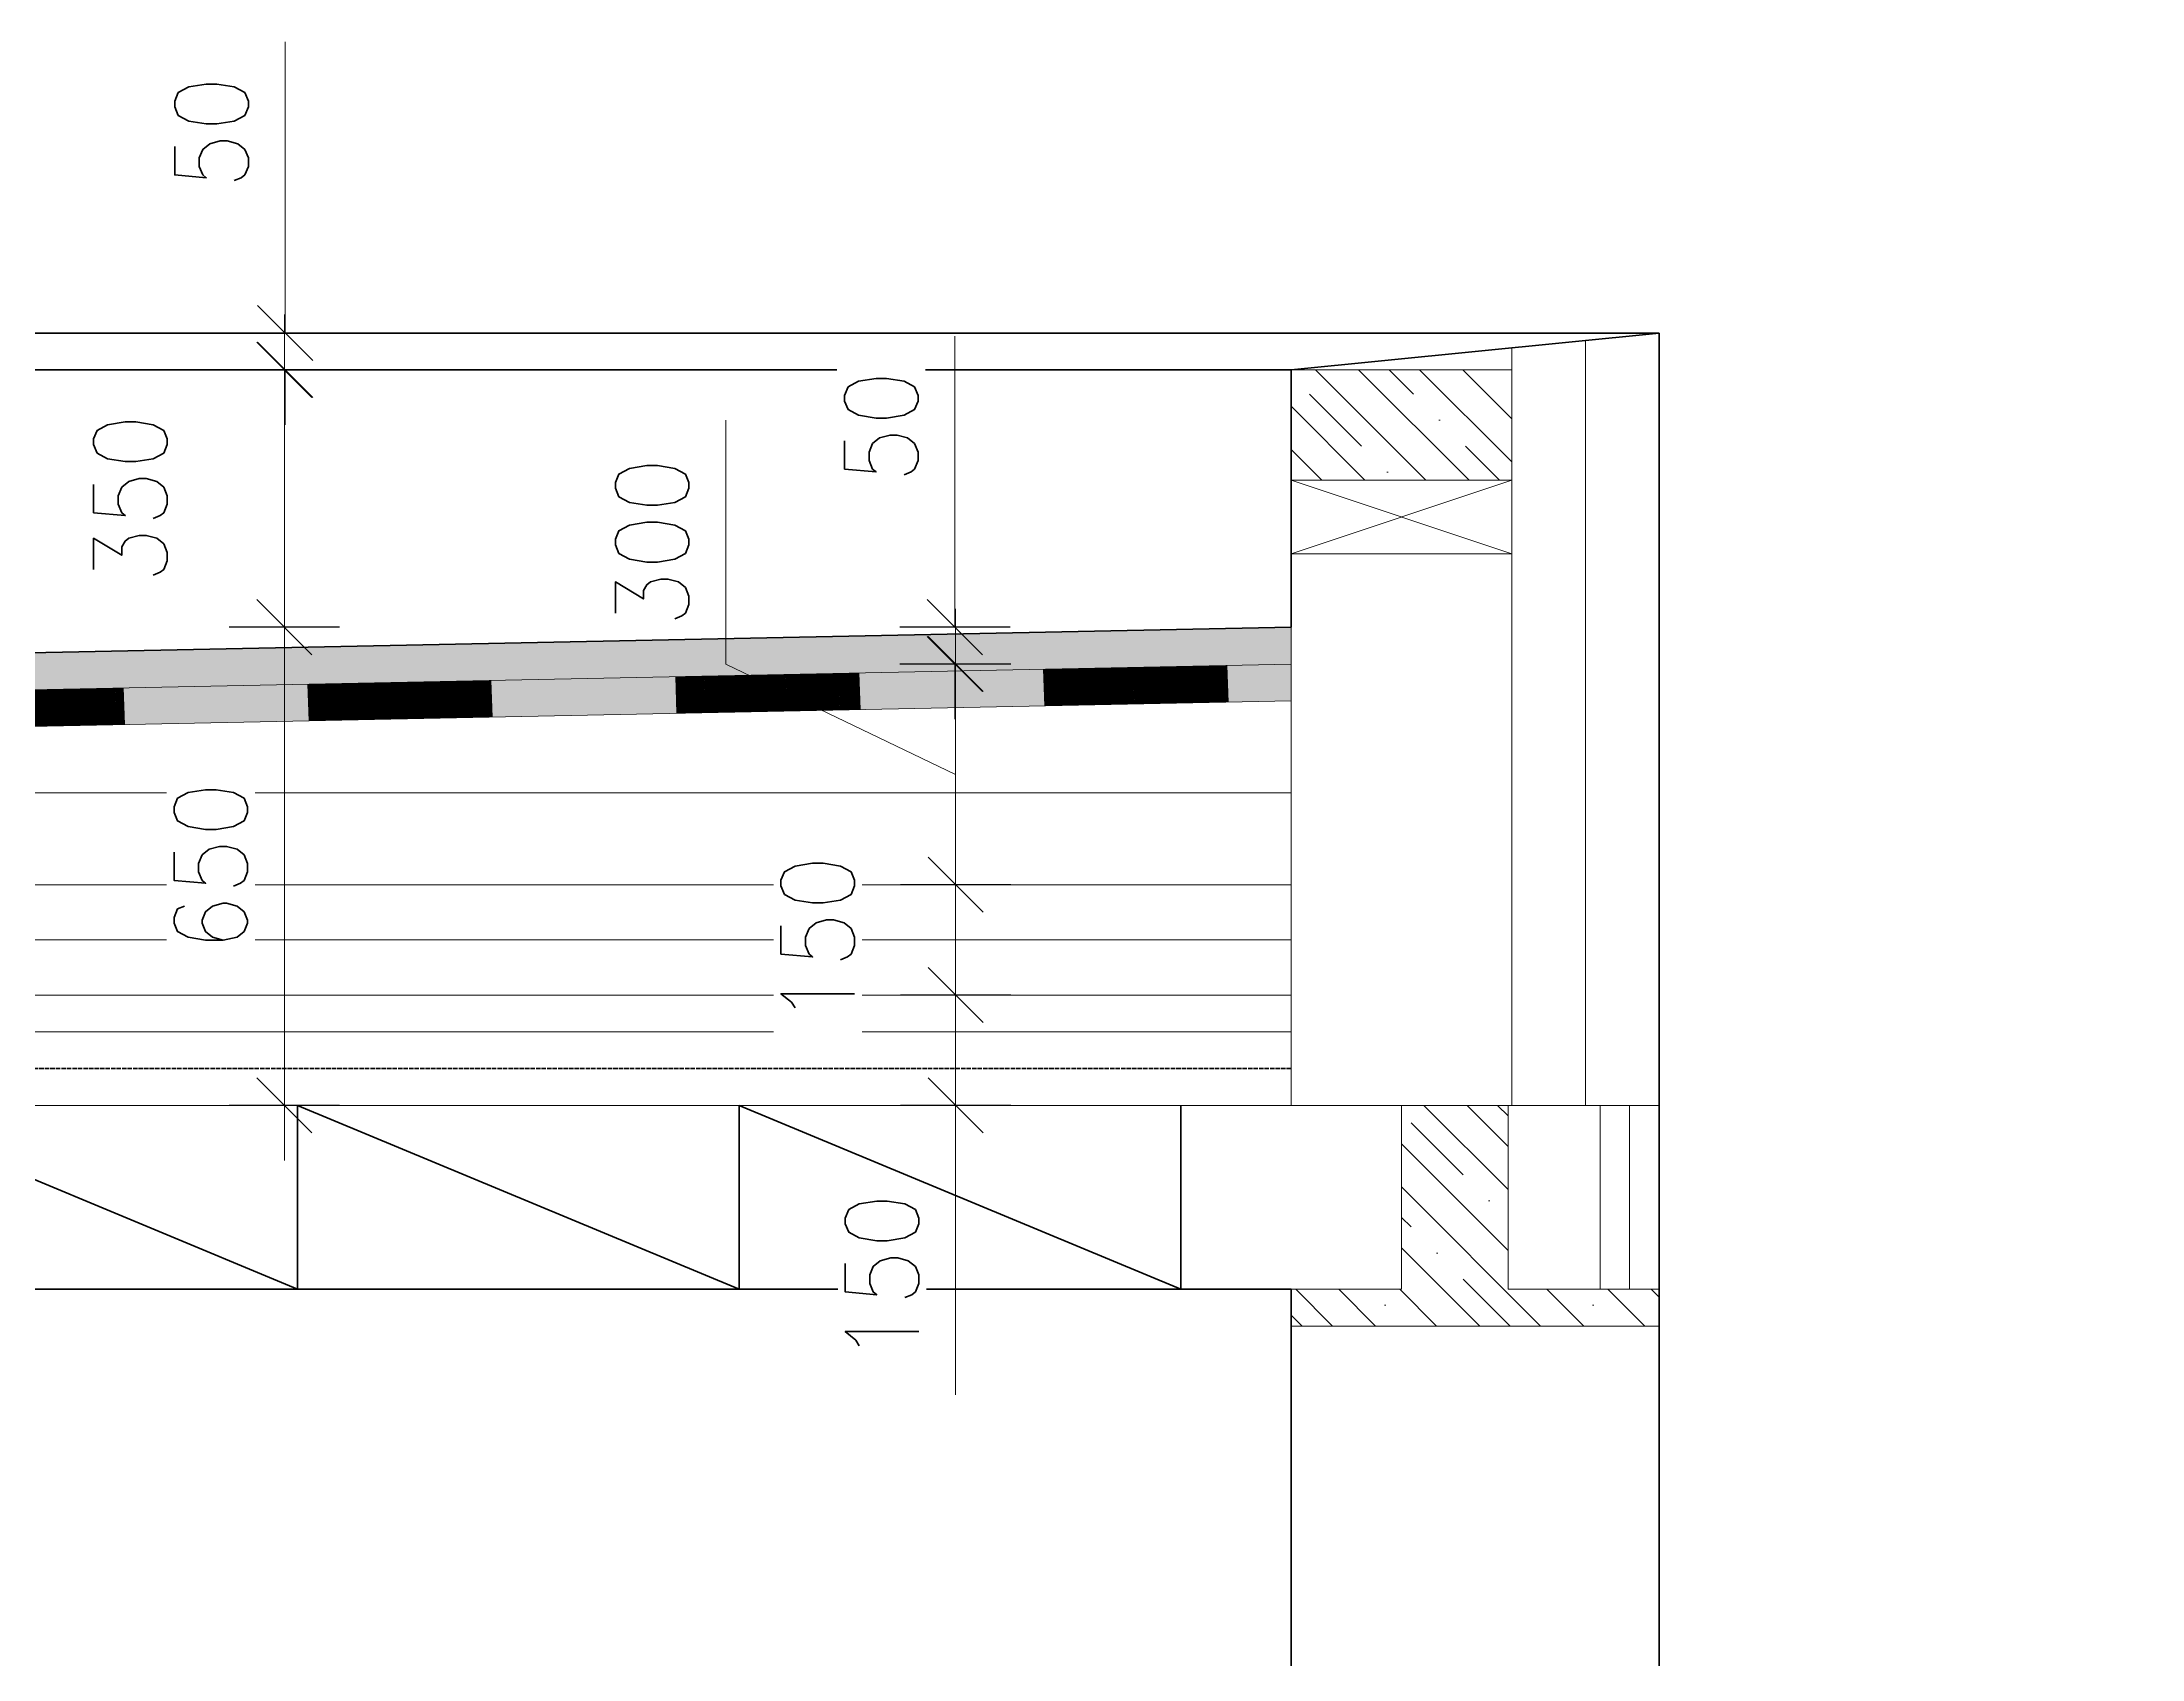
# Model space of a CAD drawing. Header units: millimetres. Extents: x 9557 to 76822, y 14597 to 67378.
# Drawn here: x 26080 to 28933, y 57289 to 59487 of the extents above; entities that cross this region are included whole.
import ezdxf

# ---------------------------------------------------------------- set-up
doc = ezdxf.new("R2010")
doc.units = ezdxf.units.MM
doc.linetypes.add('ACAD_ISO02W100', pattern=[15, 12, -3])
for name, color, linetype, lineweight in [('0.18', 51, 'Continuous', 18), ('0.25', 7, 'Continuous', 25), ('0.35', 6, 'Continuous', 35), ('0.7', 30, 'Continuous', 70)]:
    doc.layers.add(name, color=color, linetype=linetype, lineweight=lineweight)
doc.layers.add('Dimensions', color=7, linetype='Continuous')
doc.layers.add('Pozadie', color=7, linetype='Continuous', lineweight=25, true_color=0xffffff, transparency=0.9)
doc.styles.add('MyTextStyle', font='romans.shx', dxfattribs={"width": 0.9})
doc.linetypes.add('TEPELNAIZOLACIA', pattern='A,0.004,[1,tepelnaizolacia,S=1,R=360,X=0,Y=0],-400', length=400.004)
doc.dimstyles.new('Annotative SK ext', dxfattribs={"dimscale": 0, "dimtxt": 2, "dimasz": 1.5, "dimexe": 1.5, "dimexo": 5, "dimgap": 1, "dimtad": 1, "dimdec": 0, "dimlfac": -1, "dimrnd": 5, "dimzin": 0, "dimtxsty": 'MyTextStyle', "dimblk": 'OBLIQUE', "dimcen": 1.5, "dimadec": 0, "dimazin": 0, "dimtfac": 1, "dimtdec": 0, "dimtofl": 0, "dimtmove": 0, "dimatfit": 3, "dimldrblk": 'NONE', "dimfxl": 10, "dimfxlon": 1, "dimtfill": 1, "dimtfillclr": 1, "dimtolj": 1, "dimtzin": 0, "dimlwd": 18, "dimarcsym": 0})
doc.dimstyles.new('Annotative SK int', dxfattribs={"dimscale": 0, "dimtxt": 2, "dimasz": 1.5, "dimexe": 1.5, "dimexo": 0, "dimgap": 1, "dimtad": 1, "dimdec": 0, "dimlfac": -1, "dimrnd": 5, "dimzin": 0, "dimtxsty": 'MyTextStyle', "dimblk": 'OBLIQUE', "dimcen": 1.5, "dimdle": 1.5, "dimadec": 0, "dimazin": 0, "dimtfac": 1, "dimtdec": 0, "dimtofl": 0, "dimtmove": 0, "dimatfit": 3, "dimldrblk": 'NONE', "dimfxl": 1.5, "dimfxlon": 1, "dimtfill": 1, "dimtolj": 1, "dimtzin": 0, "dimlwd": 18, "dimarcsym": 0})

# ---------------------------------------------------------------- blocks, each defined once
blk = doc.blocks.new('_Oblique')
at = {"color": 0, "linetype": 'ByBlock', "lineweight": -2}
blk.add_line((-0.5, -0.5), (0.5, 0.5), dxfattribs=at)
blk = doc.blocks.new('*D141')
at = {"layer": '0.25', "color": 0, "linetype": 'Continuous', "lineweight": 18, "transparency": 16777216}
for p, q in [((27321.4, 58266.7), (27321.4, 58041.7)), ((27321.4, 58041.7), (27321.4, 57648.1))]:
    blk.add_line(p, q, dxfattribs=at)
at = {"layer": '0.25', "color": 0, "linetype": 'Continuous', "lineweight": -2, "transparency": 16777216}
for p, q in [((27396.4, 58191.7), (27246.4, 58191.7)), ((27396.4, 58041.7), (27246.4, 58041.7))]:
    blk.add_line(p, q, dxfattribs=at)
at = {"layer": '0.25', "color": 0, "linetype": 'Continuous', "lineweight": 18, "transparency": 16777216, "xscale": 75, "yscale": 75, "zscale": 75}
for p, rotation in [((27321.4, 58191.7), 90), ((27321.4, 58041.7), 270)]:
    blk.add_blockref('_Oblique', p, dxfattribs=dict(at, rotation=rotation))
at = {"layer": '0.25', "color": 0, "linetype": 'Continuous', "transparency": 16777216, "insert": (27221.4, 57807.4), "char_height": 100, "attachment_point": 5, "rotation": 90, "style": 'MyTextStyle', "bg_fill": 3, "box_fill_scale": 1.1, "bg_fill_color": 256, "bg_fill_true_color": 13158600, "bg_fill_transparency": 0}
blk.add_mtext('\\A1;150', dxfattribs=at)
blk = doc.blocks.new('_None')
blk = doc.blocks.new('*D142')
at = {"layer": '0.25', "color": 0, "linetype": 'Continuous', "lineweight": 18, "transparency": 16777216}
blk.add_line((27321.4, 58116.7), (27321.4, 58416.7), dxfattribs=at)
at = {"layer": '0.25', "color": 0, "linetype": 'Continuous', "lineweight": -2, "transparency": 16777216}
for p, q in [((27396.4, 58341.7), (27246.4, 58341.7)), ((27396.4, 58191.7), (27246.4, 58191.7))]:
    blk.add_line(p, q, dxfattribs=at)
at = {"layer": '0.25', "color": 0, "linetype": 'Continuous', "lineweight": 18, "transparency": 16777216, "xscale": 75, "yscale": 75, "zscale": 75}
for p, rotation in [((27321.4, 58341.7), 90), ((27321.4, 58191.7), 270)]:
    blk.add_blockref('_Oblique', p, dxfattribs=dict(at, rotation=rotation))
at = {"layer": '0.25', "color": 0, "linetype": 'Continuous', "transparency": 16777216, "insert": (27134.1, 58266.7), "char_height": 100, "attachment_point": 5, "rotation": 90, "style": 'MyTextStyle', "bg_fill": 3, "box_fill_scale": 1.1, "bg_fill_color": 256, "bg_fill_true_color": 13158600, "bg_fill_transparency": 0}
blk.add_mtext('\\A1;150', dxfattribs=at)
blk = doc.blocks.new('*D143')
at = {"layer": '0.25', "color": 0, "linetype": 'Continuous', "lineweight": 18, "transparency": 16777216}
for p, q in [((27009, 58641.7), (27009, 58973.1)), ((27321.4, 58266.7), (27321.4, 58716.7)), ((27321.4, 58491.7), (27009, 58641.7))]:
    blk.add_line(p, q, dxfattribs=at)
at = {"layer": '0.25', "color": 0, "linetype": 'Continuous', "lineweight": -2, "transparency": 16777216}
for p, q in [((27396.4, 58641.7), (27246.4, 58641.7)), ((27396.4, 58341.7), (27246.4, 58341.7))]:
    blk.add_line(p, q, dxfattribs=at)
at = {"layer": '0.25', "color": 0, "linetype": 'Continuous', "lineweight": 18, "transparency": 16777216, "xscale": 75, "yscale": 75, "zscale": 75}
for p, rotation in [((27321.4, 58641.7), 90), ((27321.4, 58341.7), 270)]:
    blk.add_blockref('_Oblique', p, dxfattribs=dict(at, rotation=rotation))
at = {"layer": '0.25', "color": 0, "linetype": 'Continuous', "transparency": 16777216, "insert": (26909, 58807.4), "char_height": 100, "attachment_point": 5, "rotation": 90, "style": 'MyTextStyle', "bg_fill": 3, "box_fill_scale": 1.1, "bg_fill_color": 256, "bg_fill_true_color": 13158600, "bg_fill_transparency": 0}
blk.add_mtext('\\A1;300', dxfattribs=at)
blk = doc.blocks.new('*D144')
at = {"layer": '0.25', "color": 0, "linetype": 'Continuous', "lineweight": 18, "transparency": 16777216}
blk.add_line((26409.3, 57966.7), (26409.3, 58766.7), dxfattribs=at)
at = {"layer": '0.25', "color": 0, "linetype": 'Continuous', "lineweight": -2, "transparency": 16777216}
for p, q in [((26484.3, 58691.7), (26334.3, 58691.7)), ((26484.3, 58041.7), (26334.3, 58041.7))]:
    blk.add_line(p, q, dxfattribs=at)
at = {"layer": '0.25', "color": 0, "linetype": 'Continuous', "lineweight": 18, "transparency": 16777216, "xscale": 75, "yscale": 75, "zscale": 75}
for p, rotation in [((26409.3, 58691.7), 90), ((26409.3, 58041.7), 270)]:
    blk.add_blockref('_Oblique', p, dxfattribs=dict(at, rotation=rotation))
at = {"layer": '0.25', "color": 0, "linetype": 'Continuous', "transparency": 16777216, "insert": (26309.3, 58366.7), "char_height": 100, "attachment_point": 5, "rotation": 90, "style": 'MyTextStyle', "bg_fill": 3, "box_fill_scale": 1.1, "bg_fill_color": 256, "bg_fill_true_color": 13158600, "bg_fill_transparency": 0}
blk.add_mtext('\\A1;650', dxfattribs=at)
blk = doc.blocks.new('*D145')
at = {"layer": '0.25', "color": 0, "linetype": 'Continuous', "lineweight": 18, "transparency": 16777216}
blk.add_line((26409.3, 58616.7), (26409.3, 59116.7), dxfattribs=at)
at = {"layer": '0.25', "color": 0, "linetype": 'Continuous', "lineweight": -2, "transparency": 16777216}
for p, q in [((26484.3, 59041.7), (26334.3, 59041.7)), ((26484.3, 58691.7), (26334.3, 58691.7))]:
    blk.add_line(p, q, dxfattribs=at)
at = {"layer": '0.25', "color": 0, "linetype": 'Continuous', "lineweight": 18, "transparency": 16777216, "xscale": 75, "yscale": 75, "zscale": 75}
for p, rotation in [((26409.3, 59041.7), 90), ((26409.3, 58691.7), 270)]:
    blk.add_blockref('_Oblique', p, dxfattribs=dict(at, rotation=rotation))
at = {"layer": '0.25', "color": 0, "linetype": 'Continuous', "transparency": 16777216, "insert": (26200.1, 58866.7), "char_height": 100, "attachment_point": 5, "rotation": 90, "style": 'MyTextStyle', "bg_fill": 3, "box_fill_scale": 1.1, "bg_fill_color": 256, "bg_fill_true_color": 13158600, "bg_fill_transparency": 0}
blk.add_mtext('\\A1;350', dxfattribs=at)
blk = doc.blocks.new('*D146')
at = {"layer": '0.25', "color": 0, "linetype": 'Continuous', "lineweight": 18, "transparency": 16777216}
for p, q in [((26410.3, 59091.7), (26410.3, 59487.4)), ((26410.3, 59041.7), (26410.3, 58966.7))]:
    blk.add_line(p, q, dxfattribs=at)
at = {"layer": '0.25', "color": 0, "linetype": 'Continuous', "lineweight": -2, "transparency": 16777216}
for p, q in [((26485.3, 59091.7), (26335.3, 59091.7)), ((26485.3, 59041.7), (26335.3, 59041.7))]:
    blk.add_line(p, q, dxfattribs=at)
at = {"layer": '0.25', "color": 0, "linetype": 'Continuous', "lineweight": 18, "transparency": 16777216, "xscale": 75, "yscale": 75, "zscale": 75}
for p, rotation in [((26410.3, 59091.7), 270), ((26410.3, 59041.7), 90)]:
    blk.add_blockref('_Oblique', p, dxfattribs=dict(at, rotation=rotation))
at = {"layer": '0.25', "color": 0, "linetype": 'Continuous', "transparency": 16777216, "insert": (26310.3, 59364.5), "char_height": 100, "attachment_point": 5, "rotation": 90, "style": 'MyTextStyle', "bg_fill": 3, "box_fill_scale": 1.1, "bg_fill_color": 256, "bg_fill_true_color": 13158600, "bg_fill_transparency": 0}
blk.add_mtext('\\A1;50', dxfattribs=at)
blk = doc.blocks.new('*D151')
at = {"layer": '0.25', "color": 0, "linetype": 'Continuous', "lineweight": 18, "transparency": 16777216}
for p, q in [((27320.4, 58691.7), (27320.4, 59087.4)), ((27320.4, 58641.7), (27320.4, 58566.7))]:
    blk.add_line(p, q, dxfattribs=at)
at = {"layer": '0.25', "color": 0, "linetype": 'Continuous', "lineweight": -2, "transparency": 16777216}
for p, q in [((27395.4, 58691.7), (27245.4, 58691.7)), ((27395.4, 58641.7), (27245.4, 58641.7))]:
    blk.add_line(p, q, dxfattribs=at)
at = {"layer": '0.25', "color": 0, "linetype": 'Continuous', "lineweight": 18, "transparency": 16777216, "xscale": 75, "yscale": 75, "zscale": 75}
for p, rotation in [((27320.4, 58691.7), 270), ((27320.4, 58641.7), 90)]:
    blk.add_blockref('_Oblique', p, dxfattribs=dict(at, rotation=rotation))
at = {"layer": '0.25', "color": 0, "linetype": 'Continuous', "transparency": 16777216, "insert": (27220.4, 58964.5), "char_height": 100, "attachment_point": 5, "rotation": 90, "style": 'MyTextStyle', "bg_fill": 3, "box_fill_scale": 1.1, "bg_fill_color": 256, "bg_fill_true_color": 13158600, "bg_fill_transparency": 0}
blk.add_mtext('\\A1;50', dxfattribs=at)
blk = doc.blocks.new('*D165')
at = {"layer": 'Dimensions', "color": 0, "lineweight": -2, "transparency": 16777216}
for p, q in [((31967.2, 59091.7), (32542.2, 59091.7)), ((31967.2, 56991.7), (32542.2, 56991.7))]:
    blk.add_line(p, q, dxfattribs=at)
at = {"layer": 'Dimensions', "color": 0, "lineweight": 18, "transparency": 16777216}
blk.add_line((32467.2, 56991.7), (32467.2, 59091.7), dxfattribs=at)
at = {"layer": 'Dimensions', "color": 0, "lineweight": 18, "transparency": 16777216, "xscale": 75, "yscale": 75, "zscale": 75}
for p, rotation in [((32467.2, 59091.7), 90), ((32467.2, 56991.7), 270)]:
    blk.add_blockref('_Oblique', p, dxfattribs=dict(at, rotation=rotation))
at = {"layer": 'Dimensions', "color": 0, "transparency": 16777216, "insert": (32367.2, 58041.7), "char_height": 100, "attachment_point": 5, "rotation": 90, "style": 'MyTextStyle', "bg_fill": 3, "box_fill_scale": 1.1, "bg_fill_color": 256, "bg_fill_true_color": 13158600, "bg_fill_transparency": 0}
blk.add_mtext('\\A1;2100', dxfattribs=at)
blk = doc.blocks.new('*D168')
at = {"layer": 'Dimensions', "color": 0, "lineweight": -2, "transparency": 16777216}
for p, q in [((32467.2, 59091.7), (33042.2, 59091.7)), ((32467.2, 54841.7), (33042.2, 54841.7))]:
    blk.add_line(p, q, dxfattribs=at)
at = {"layer": 'Dimensions', "color": 0, "lineweight": 18, "transparency": 16777216}
blk.add_line((32967.2, 54841.7), (32967.2, 59091.7), dxfattribs=at)
at = {"layer": 'Dimensions', "color": 0, "lineweight": 18, "transparency": 16777216, "xscale": 75, "yscale": 75, "zscale": 75}
for p, rotation in [((32967.2, 59091.7), 90), ((32967.2, 54841.7), 270)]:
    blk.add_blockref('_Oblique', p, dxfattribs=dict(at, rotation=rotation))
at = {"layer": 'Dimensions', "color": 0, "transparency": 16777216, "insert": (32867.2, 56966.7), "char_height": 100, "attachment_point": 5, "rotation": 90, "style": 'MyTextStyle', "bg_fill": 3, "box_fill_scale": 1.1, "bg_fill_color": 256, "bg_fill_true_color": 13158600, "bg_fill_transparency": 0}
blk.add_mtext('\\A1;4250', dxfattribs=at)
blk = doc.blocks.new('*D169')
at = {"layer": 'Dimensions', "color": 0, "lineweight": -2, "transparency": 16777216}
for p, q in [((32967.2, 59091.7), (33542.2, 59091.7)), ((32967.2, 53641.7), (33542.2, 53641.7))]:
    blk.add_line(p, q, dxfattribs=at)
at = {"layer": 'Dimensions', "color": 0, "lineweight": 18, "transparency": 16777216}
blk.add_line((33467.2, 53641.7), (33467.2, 59091.7), dxfattribs=at)
at = {"layer": 'Dimensions', "color": 0, "lineweight": 18, "transparency": 16777216, "xscale": 75, "yscale": 75, "zscale": 75}
for p, rotation in [((33467.2, 59091.7), 90), ((33467.2, 53641.7), 270)]:
    blk.add_blockref('_Oblique', p, dxfattribs=dict(at, rotation=rotation))
at = {"layer": 'Dimensions', "color": 0, "transparency": 16777216, "insert": (33367.2, 56366.7), "char_height": 100, "attachment_point": 5, "rotation": 90, "style": 'MyTextStyle', "bg_fill": 3, "box_fill_scale": 1.1, "bg_fill_color": 256, "bg_fill_true_color": 13158600, "bg_fill_transparency": 0}
blk.add_mtext('\\A1;5450', dxfattribs=at)
blk = doc.blocks.new('*D198')
at = {"layer": 'Dimensions', "color": 0, "lineweight": 18, "transparency": 16777216}
blk.add_line((25243.5, 56786.7), (25243.5, 57866.7), dxfattribs=at)
at = {"layer": 'Dimensions', "color": 0, "lineweight": -2, "transparency": 16777216}
for p, q in [((25318.5, 57791.7), (25168.5, 57791.7)), ((25318.5, 56861.7), (25168.5, 56861.7))]:
    blk.add_line(p, q, dxfattribs=at)
at = {"layer": 'Dimensions', "color": 0, "lineweight": 18, "transparency": 16777216, "xscale": 75, "yscale": 75, "zscale": 75}
for p, rotation in [((25243.5, 57791.7), 90), ((25243.5, 56861.7), 270)]:
    blk.add_blockref('_Oblique', p, dxfattribs=dict(at, rotation=rotation))
at = {"layer": 'Dimensions', "color": 0, "transparency": 16777216, "insert": (25143.5, 57326.7), "char_height": 100, "attachment_point": 5, "rotation": 90, "style": 'MyTextStyle', "bg_fill": 3, "box_fill_scale": 1.1, "bg_fill_color": 256, "bg_fill_true_color": 13158600, "bg_fill_transparency": 0}
blk.add_mtext('\\A1;930', dxfattribs=at)

msp = doc.modelspace()

# ---------------------------------------------------------------- hatches: boundary and pattern name
at = {"layer": '0.18', "ltscale": 2}
h = msp.add_hatch(dxfattribs=at)
h.set_pattern_fill('BETONSVYSTUZOU', color=256, scale=100, angle=90, pattern_type=2)
h.set_pattern_definition([(135, (-3664.13, 82172.21), (-141.42136, 4e-14), []), (135, (-3664.13, 82272.21), (-212.13203, 70.71068), [100, -50, 0, -50]), (135, (-3664.13, 82372.21), (-141.42136, 4e-14), [])])
h.paths.add_polyline_path([(28077.2, 58891.7), (28077.2, 59041.7), (27777.2, 59041.7), (27777.2, 58891.7)])
at = {"layer": '0.18', "linetype": 'Continuous'}
h = msp.add_hatch(dxfattribs=at)
h.set_pattern_fill('AR-CONC', color=256, scale=10, angle=-90)
h.set_pattern_definition([(320, (-3664.134, 87022.75), (-6.27521, -71.72602), [7.5, -82.5]), (265, (-3664.13, 87022.75), (75.21921, 13.87513), [6, -66]), (10.45144, (-3664.66, 87016.774), (68.944, -57.85088), [6.37402, -70.11421]), (316.1842, (-3644.13, 87022.75), (-16.55193, -106.72413), [11.25, -123.75]), (6.63564, (-3645.51, 87013.86), (97.41186, -93.4662), [9.56103, -105.17138]), (261.18416, (-3644.13, 87022.75), (97.41186, -93.4662), [9, -99]), (291, (-3649.134, 87012.75), (-40.26189, -59.690705), [7.5, -82.5]), (236, (-3649.13, 87012.75), (72.515, -24.33153), [6, -66]), (341.45144, (-3652.49, 87007.78), (32.25312, -84.02224), [6.37402, -70.11421]), (307.5, (-3664.134, 87022.752), (33.289385, -1.215986), [0, -65.2, 0, -67, 0, -66.25]), (277.5, (-3664.134, 87022.75), (39.44117, -26.306954), [0, -38.2, 0, -63.7, 0, -25.25]), (237.5, (-3664.134, 87045.052), (-2.255487, -53.382244), [0, -25, 0, -78, 0, -103.5]), (227.5, (-3664.134, 87055.05), (10.0105, -58.318617), [0, -32.5, 0, -51.8, 0, -73.5])])
h.paths.add_polyline_path([(17977.2, 58491.7), (17977.2, 58441.7), (27777.2, 58641.7), (27777.2, 58691.7)])
h = msp.add_hatch(dxfattribs=at)
h.set_pattern_fill('HYDROIZOLACIA', color=256, angle=2, pattern_type=2)
h.set_pattern_definition([(92, (35339.8, 33006.8), (-499.73, -16.45), []), (92, (35340.8, 33006.84), (-499.73, -16.45), []), (92, (35341.8, 33006.87), (-499.73, -16.45), []), (92, (35342.8, 33006.9), (-499.73, -16.45), []), (92, (35343.8, 33006.94), (-499.73, -16.45), []), (92, (35344.8, 33007), (-499.73, -16.45), []), (92, (35345.8, 33007), (-499.73, -16.45), []), (92, (35346.8, 33007.05), (-499.73, -16.45), []), (92, (35347.8, 33007.1), (-499.73, -16.45), []), (92, (35348.8, 33007.1), (-499.73, -16.45), []), (92, (35349.8, 33007.15), (-499.73, -16.45), []), (92, (35350.8, 33007.2), (-499.73, -16.45), []), (92, (35351.8, 33007.2), (-499.73, -16.45), []), (92, (35352.8, 33007.26), (-499.73, -16.45), []), (92, (35353.8, 33007.3), (-499.73, -16.45), []), (92, (35354.8, 33007.33), (-499.73, -16.45), []), (92, (35355.8, 33007.36), (-499.73, -16.45), []), (92, (35356.8, 33007.4), (-499.73, -16.45), []), (92, (35357.8, 33007.43), (-499.73, -16.45), []), (92, (35358.8, 33007.47), (-499.73, -16.45), []), (92, (35359.8, 33007.5), (-499.73, -16.45), []), (92, (35360.8, 33007.54), (-499.73, -16.45), []), (92, (35361.8, 33007.57), (-499.73, -16.45), []), (92, (35362.8, 33007.6), (-499.73, -16.45), []), (92, (35363.8, 33007.64), (-499.73, -16.45), []), (92, (35364.8, 33007.67), (-499.73, -16.45), []), (92, (35365.8, 33007.7), (-499.73, -16.45), []), (92, (35366.8, 33007.74), (-499.73, -16.45), []), (92, (35367.8, 33007.8), (-499.73, -16.45), []), (92, (35368.8, 33007.8), (-499.73, -16.45), []), (92, (35369.8, 33007.85), (-499.73, -16.45), []), (92, (35370.8, 33007.9), (-499.73, -16.45), []), (92, (35371.8, 33007.9), (-499.73, -16.45), []), (92, (35372.8, 33007.95), (-499.73, -16.45), []), (92, (35373.8, 33008), (-499.73, -16.45), []), (92, (35374.8, 33008), (-499.73, -16.45), []), (92, (35375.8, 33008.06), (-499.73, -16.45), []), (92, (35376.8, 33008.1), (-499.73, -16.45), []), (92, (35377.8, 33008.13), (-499.73, -16.45), []), (92, (35378.8, 33008.16), (-499.73, -16.45), []), (92, (35379.8, 33008.2), (-499.73, -16.45), []), (92, (35380.8, 33008.23), (-499.73, -16.45), []), (92, (35381.8, 33008.27), (-499.73, -16.45), []), (92, (35382.8, 33008.3), (-499.73, -16.45), []), (92, (35383.8, 33008.34), (-499.73, -16.45), []), (92, (35384.8, 33008.37), (-499.73, -16.45), []), (92, (35385.8, 33008.4), (-499.73, -16.45), []), (92, (35386.8, 33008.44), (-499.73, -16.45), []), (92, (35387.8, 33008.5), (-499.73, -16.45), []), (92, (35388.8, 33008.5), (-499.73, -16.45), []), (92, (35389.8, 33008.55), (-499.73, -16.45), []), (92, (35390.8, 33008.6), (-499.73, -16.45), []), (92, (35391.8, 33008.6), (-499.73, -16.45), []), (92, (35392.8, 33008.65), (-499.73, -16.45), []), (92, (35393.8, 33008.7), (-499.73, -16.45), []), (92, (35394.8, 33008.7), (-499.73, -16.45), []), (92, (35395.8, 33008.76), (-499.73, -16.45), []), (92, (35396.8, 33008.8), (-499.73, -16.45), []), (92, (35397.8, 33008.83), (-499.73, -16.45), []), (92, (35398.8, 33008.86), (-499.73, -16.45), []), (92, (35399.8, 33008.9), (-499.73, -16.45), []), (92, (35400.8, 33008.93), (-499.73, -16.45), []), (92, (35401.8, 33008.97), (-499.73, -16.45), []), (92, (35402.8, 33009), (-499.73, -16.45), []), (92, (35403.8, 33009.04), (-499.73, -16.45), []), (92, (35404.8, 33009.07), (-499.73, -16.45), []), (92, (35405.8, 33009.1), (-499.73, -16.45), []), (92, (35406.8, 33009.14), (-499.73, -16.45), []), (92, (35407.8, 33009.2), (-499.73, -16.45), []), (92, (35408.8, 33009.2), (-499.73, -16.45), []), (92, (35409.8, 33009.25), (-499.73, -16.45), []), (92, (35410.8, 33009.3), (-499.73, -16.45), []), (92, (35411.8, 33009.3), (-499.73, -16.45), []), (92, (35412.8, 33009.35), (-499.73, -16.45), []), (92, (35413.8, 33009.4), (-499.73, -16.45), []), (92, (35414.8, 33009.4), (-499.73, -16.45), []), (92, (35415.8, 33009.45), (-499.73, -16.45), []), (92, (35416.8, 33009.5), (-499.73, -16.45), []), (92, (35417.8, 33009.5), (-499.73, -16.45), []), (92, (35418.8, 33009.56), (-499.73, -16.45), []), (92, (35419.8, 33009.6), (-499.73, -16.45), []), (92, (35420.8, 33009.63), (-499.73, -16.45), []), (92, (35421.77, 33009.66), (-499.73, -16.45), []), (92, (35422.77, 33009.7), (-499.73, -16.45), []), (92, (35423.77, 33009.73), (-499.73, -16.45), []), (92, (35424.77, 33009.77), (-499.73, -16.45), []), (92, (35425.77, 33009.8), (-499.73, -16.45), []), (92, (35426.77, 33009.84), (-499.73, -16.45), []), (92, (35427.77, 33009.87), (-499.73, -16.45), []), (92, (35428.77, 33009.9), (-499.73, -16.45), []), (92, (35429.77, 33009.94), (-499.73, -16.45), []), (92, (35430.77, 33010), (-499.73, -16.45), []), (92, (35431.77, 33010), (-499.73, -16.45), []), (92, (35432.77, 33010.05), (-499.73, -16.45), []), (92, (35433.77, 33010.1), (-499.73, -16.45), []), (92, (35434.77, 33010.1), (-499.73, -16.45), []), (92, (35435.77, 33010.15), (-499.73, -16.45), []), (92, (35436.77, 33010.2), (-499.73, -16.45), []), (92, (35437.76, 33010.2), (-499.73, -16.45), []), (92, (35438.76, 33010.26), (-499.73, -16.45), []), (92, (35439.76, 33010.3), (-499.73, -16.45), []), (92, (35440.76, 33010.33), (-499.73, -16.45), []), (92, (35441.76, 33010.36), (-499.73, -16.45), []), (92, (35442.76, 33010.4), (-499.73, -16.45), []), (92, (35443.76, 33010.43), (-499.73, -16.45), []), (92, (35444.76, 33010.47), (-499.73, -16.45), []), (92, (35445.76, 33010.5), (-499.73, -16.45), []), (92, (35446.76, 33010.54), (-499.73, -16.45), []), (92, (35447.76, 33010.57), (-499.73, -16.45), []), (92, (35448.76, 33010.6), (-499.73, -16.45), []), (92, (35449.76, 33010.64), (-499.73, -16.45), []), (92, (35450.76, 33010.7), (-499.73, -16.45), []), (92, (35451.76, 33010.7), (-499.73, -16.45), []), (92, (35452.76, 33010.75), (-499.73, -16.45), []), (92, (35453.76, 33010.8), (-499.73, -16.45), []), (92, (35454.75, 33010.8), (-499.73, -16.45), []), (92, (35455.75, 33010.85), (-499.73, -16.45), []), (92, (35456.75, 33010.9), (-499.73, -16.45), []), (92, (35457.75, 33010.9), (-499.73, -16.45), []), (92, (35458.75, 33010.96), (-499.73, -16.45), []), (92, (35459.75, 33011), (-499.73, -16.45), []), (92, (35460.75, 33011.03), (-499.73, -16.45), []), (92, (35461.75, 33011.06), (-499.73, -16.45), []), (92, (35462.75, 33011.1), (-499.73, -16.45), []), (92, (35463.75, 33011.13), (-499.73, -16.45), []), (92, (35464.75, 33011.16), (-499.73, -16.45), []), (92, (35465.75, 33011.2), (-499.73, -16.45), []), (92, (35466.75, 33011.23), (-499.73, -16.45), []), (92, (35467.75, 33011.27), (-499.73, -16.45), []), (92, (35468.75, 33011.3), (-499.73, -16.45), []), (92, (35469.75, 33011.34), (-499.73, -16.45), []), (92, (35470.74, 33011.37), (-499.73, -16.45), []), (92, (35471.74, 33011.4), (-499.73, -16.45), []), (92, (35472.74, 33011.44), (-499.73, -16.45), []), (92, (35473.74, 33011.5), (-499.73, -16.45), []), (92, (35474.74, 33011.5), (-499.73, -16.45), []), (92, (35475.74, 33011.55), (-499.73, -16.45), []), (92, (35476.74, 33011.6), (-499.73, -16.45), []), (92, (35477.74, 33011.6), (-499.73, -16.45), []), (92, (35478.74, 33011.65), (-499.73, -16.45), []), (92, (35479.74, 33011.7), (-499.73, -16.45), []), (92, (35480.74, 33011.7), (-499.73, -16.45), []), (92, (35481.74, 33011.76), (-499.73, -16.45), []), (92, (35482.74, 33011.8), (-499.73, -16.45), []), (92, (35483.74, 33011.83), (-499.73, -16.45), []), (92, (35484.74, 33011.86), (-499.73, -16.45), []), (92, (35485.74, 33011.9), (-499.73, -16.45), []), (92, (35486.73, 33011.93), (-499.73, -16.45), []), (92, (35487.73, 33011.97), (-499.73, -16.45), []), (92, (35488.73, 33012), (-499.73, -16.45), []), (92, (35489.73, 33012.04), (-499.73, -16.45), []), (92, (35490.73, 33012.07), (-499.73, -16.45), []), (92, (35491.73, 33012.1), (-499.73, -16.45), []), (92, (35492.73, 33012.14), (-499.73, -16.45), []), (92, (35493.73, 33012.2), (-499.73, -16.45), []), (92, (35494.73, 33012.2), (-499.73, -16.45), []), (92, (35495.73, 33012.25), (-499.73, -16.45), []), (92, (35496.73, 33012.3), (-499.73, -16.45), []), (92, (35497.73, 33012.3), (-499.73, -16.45), []), (92, (35498.73, 33012.35), (-499.73, -16.45), []), (92, (35499.73, 33012.4), (-499.73, -16.45), []), (92, (35500.73, 33012.4), (-499.73, -16.45), []), (92, (35501.73, 33012.46), (-499.73, -16.45), []), (92, (35502.73, 33012.5), (-499.73, -16.45), []), (92, (35503.7, 33012.53), (-499.73, -16.45), []), (92, (35504.7, 33012.56), (-499.73, -16.45), []), (92, (35505.7, 33012.6), (-499.73, -16.45), []), (92, (35506.7, 33012.63), (-499.73, -16.45), []), (92, (35507.7, 33012.67), (-499.73, -16.45), []), (92, (35508.7, 33012.7), (-499.73, -16.45), []), (92, (35509.7, 33012.74), (-499.73, -16.45), []), (92, (35510.7, 33012.77), (-499.73, -16.45), []), (92, (35511.7, 33012.8), (-499.73, -16.45), []), (92, (35512.7, 33012.84), (-499.73, -16.45), []), (92, (35513.7, 33012.87), (-499.73, -16.45), []), (92, (35514.7, 33012.9), (-499.73, -16.45), []), (92, (35515.7, 33012.94), (-499.73, -16.45), []), (92, (35516.7, 33013), (-499.73, -16.45), []), (92, (35517.7, 33013), (-499.73, -16.45), []), (92, (35518.7, 33013.05), (-499.73, -16.45), []), (92, (35519.7, 33013.1), (-499.73, -16.45), []), (92, (35520.7, 33013.1), (-499.73, -16.45), []), (92, (35521.7, 33013.15), (-499.73, -16.45), []), (92, (35522.7, 33013.2), (-499.73, -16.45), []), (92, (35523.7, 33013.2), (-499.73, -16.45), []), (92, (35524.7, 33013.26), (-499.73, -16.45), []), (92, (35525.7, 33013.3), (-499.73, -16.45), []), (92, (35526.7, 33013.33), (-499.73, -16.45), []), (92, (35527.7, 33013.36), (-499.73, -16.45), []), (92, (35528.7, 33013.4), (-499.73, -16.45), []), (92, (35529.7, 33013.43), (-499.73, -16.45), []), (92, (35530.7, 33013.47), (-499.73, -16.45), []), (92, (35531.7, 33013.5), (-499.73, -16.45), []), (92, (35532.7, 33013.54), (-499.73, -16.45), []), (92, (35533.7, 33013.57), (-499.73, -16.45), []), (92, (35534.7, 33013.6), (-499.73, -16.45), []), (92, (35535.7, 33013.64), (-499.73, -16.45), []), (92, (35536.7, 33013.7), (-499.73, -16.45), []), (92, (35537.7, 33013.7), (-499.73, -16.45), []), (92, (35538.7, 33013.75), (-499.73, -16.45), []), (92, (35539.7, 33013.8), (-499.73, -16.45), []), (92, (35540.7, 33013.8), (-499.73, -16.45), []), (92, (35541.7, 33013.85), (-499.73, -16.45), []), (92, (35542.7, 33013.9), (-499.73, -16.45), []), (92, (35543.7, 33013.9), (-499.73, -16.45), []), (92, (35544.7, 33013.96), (-499.73, -16.45), []), (92, (35545.7, 33014), (-499.73, -16.45), []), (92, (35546.7, 33014.03), (-499.73, -16.45), []), (92, (35547.7, 33014.06), (-499.73, -16.45), []), (92, (35548.7, 33014.1), (-499.73, -16.45), []), (92, (35549.7, 33014.13), (-499.73, -16.45), []), (92, (35550.7, 33014.17), (-499.73, -16.45), []), (92, (35551.7, 33014.2), (-499.73, -16.45), []), (92, (35552.7, 33014.24), (-499.73, -16.45), []), (92, (35553.7, 33014.27), (-499.73, -16.45), []), (92, (35554.7, 33014.3), (-499.73, -16.45), []), (92, (35555.7, 33014.34), (-499.73, -16.45), []), (92, (35556.7, 33014.4), (-499.73, -16.45), []), (92, (35557.7, 33014.4), (-499.73, -16.45), []), (92, (35558.7, 33014.45), (-499.73, -16.45), []), (92, (35559.7, 33014.5), (-499.73, -16.45), []), (92, (35560.7, 33014.5), (-499.73, -16.45), []), (92, (35561.7, 33014.55), (-499.73, -16.45), []), (92, (35562.7, 33014.6), (-499.73, -16.45), []), (92, (35563.7, 33014.6), (-499.73, -16.45), []), (92, (35564.7, 33014.65), (-499.73, -16.45), []), (92, (35565.7, 33014.7), (-499.73, -16.45), []), (92, (35566.7, 33014.7), (-499.73, -16.45), []), (92, (35567.7, 33014.76), (-499.73, -16.45), []), (92, (35568.7, 33014.8), (-499.73, -16.45), []), (92, (35569.7, 33014.83), (-499.73, -16.45), []), (92, (35570.7, 33014.86), (-499.73, -16.45), []), (92, (35571.7, 33014.9), (-499.73, -16.45), []), (92, (35572.7, 33014.93), (-499.73, -16.45), []), (92, (35573.7, 33014.97), (-499.73, -16.45), []), (92, (35574.7, 33015), (-499.73, -16.45), []), (92, (35575.7, 33015.04), (-499.73, -16.45), []), (92, (35576.7, 33015.07), (-499.73, -16.45), []), (92, (35577.7, 33015.1), (-499.73, -16.45), []), (92, (35578.7, 33015.14), (-499.73, -16.45), []), (92, (35579.7, 33015.2), (-499.73, -16.45), []), (92, (35580.7, 33015.2), (-499.73, -16.45), []), (92, (35581.7, 33015.25), (-499.73, -16.45), []), (92, (35582.7, 33015.3), (-499.73, -16.45), []), (92, (35583.7, 33015.3), (-499.73, -16.45), []), (92, (35584.7, 33015.35), (-499.73, -16.45), []), (92, (35585.67, 33015.4), (-499.73, -16.45), []), (92, (35586.67, 33015.4), (-499.73, -16.45), []), (92, (35587.67, 33015.46), (-499.73, -16.45), []), (92, (35588.67, 33015.5), (-499.73, -16.45), [])])
h.paths.add_polyline_path([(27777.2, 58591.7), (27777.2, 58641.7), (17977.2, 58441.7), (17977.2, 58391.7)])
at = {"layer": '0.18', "ltscale": 2}
h = msp.add_hatch(dxfattribs=at)
h.set_pattern_fill('BETONSVYSTUZOU', color=256, scale=100, angle=90, pattern_type=2)
h.set_pattern_definition([(135, (11676.73, 10965.76), (-141.42136, 4e-14), []), (135, (11676.73, 11065.76), (-212.13203, 70.71068), [100, -50, 0, -50]), (135, (11676.73, 11165.76), (-141.42136, 4e-14), [])])
h.paths.add_polyline_path([(28277.2, 57791.7), (28072.2, 57791.7), (28072.2, 58041.7), (27927.2, 58041.7), (27927.2, 57791.7), (27777.2, 57791.7), (27777.2, 57741.7), (28277.2, 57741.7)])
at = {"layer": 'Pozadie', "linetype": 'Continuous'}
h = msp.add_hatch(color=256, dxfattribs=at)
h.dxf.hatch_style = 1
h.paths.add_polyline_path([(27777.2, 58641.7), (27777.2, 58591.7), (17977.2, 58391.7), (17977.2, 58641.7)])

# ---------------------------------------------------------------- linework, layer by layer
at = {"layer": '0.18', "linetype": 'Continuous'}
for p, q in [((28077.2, 58891.7), (28077.2, 59071.7)), ((27777.2, 59041.7), (28077.2, 59041.7)), ((27777.2, 58891.7), (28077.2, 58891.7)), ((27777.2, 58791.7), (28077.2, 58891.7)), ((28077.2, 58791.7), (27777.2, 58891.7)), ((28077.2, 58041.7), (28077.2, 58891.7)), ((28077.2, 58791.7), (27777.2, 58791.7)), ((27777.2, 58641.7), (17977.2, 58441.7)), ((27777.2, 58591.7), (17977.2, 58391.7)), ((27777.2, 58341.7), (17977.2, 58341.7)), ((27777.2, 58191.7), (17977.2, 58191.7)), ((28277.2, 58041.7), (17477.2, 58041.7)), ((27927.2, 57791.7), (27927.2, 58041.7)), ((28072.2, 57791.7), (28072.2, 58041.7)), ((28197.2, 57791.7), (28197.2, 58041.7)), ((27777.2, 57791.7), (27927.2, 57791.7)), ((28072.2, 57791.7), (28277.2, 57791.7))]:
    msp.add_line(p, q, dxfattribs=at)
at = {"layer": '0.18', "linetype": 'TEPELNAIZOLACIA', "ltscale": 0.007}
for p, q in [((28177.2, 58041.7), (28177.2, 59081.7)), ((27777.2, 58266.7), (17977.2, 58266.7))]:
    msp.add_line(p, q, dxfattribs=at)
at = {"layer": '0.18', "linetype": 'TEPELNAIZOLACIA', "ltscale": 0.0125}
msp.add_line((27777.2, 58466.7), (17977.2, 58466.7), dxfattribs=at)
at = {"layer": '0.18', "linetype": 'TEPELNAIZOLACIA', "ltscale": 0.005}
msp.add_line((27777.2, 58141.7), (17977.2, 58141.7), dxfattribs=at)
at = {"layer": '0.18', "linetype": 'TEPELNAIZOLACIA', "ltscale": 0.0025}
msp.add_line((28237.2, 57791.7), (28237.2, 58041.7), dxfattribs=at)
at = {"layer": '0.18'}
msp.add_line((27777.2, 57741.7), (28277.2, 57741.7), dxfattribs=at)
at = {"layer": '0.18', "linetype": 'Continuous'}
msp.add_lwpolyline([(27777.2, 58041.7), (27777.2, 58691.7)], dxfattribs=at)
at = {"layer": '0.35', "linetype": 'Continuous'}
for p, q in [((28277.2, 59091.7), (17477.2, 59091.7)), ((27777.2, 59041.7), (17977.2, 59041.7))]:
    msp.add_line(p, q, dxfattribs=at)
at = {"layer": '0.35', "linetype": 'ACAD_ISO02W100', "ltscale": 0.5}
msp.add_line((27777.2, 58091.7), (17977.2, 58091.7), dxfattribs=at)
at = {"layer": '0.35'}
for p, q in [((26427.2, 57791.7), (25827.2, 58041.7)), ((27027.2, 57791.7), (26427.2, 58041.7)), ((26427.2, 58041.7), (26427.2, 57791.7)), ((27627.2, 57791.7), (27027.2, 58041.7)), ((27027.2, 58041.7), (27027.2, 57791.7)), ((27627.2, 58041.7), (27627.2, 57791.7))]:
    msp.add_line(p, q, dxfattribs=at)
at = {"layer": '0.7', "linetype": 'Continuous'}
for p, q in [((28277.2, 59091.7), (27777.2, 59041.7)), ((27777.2, 58691.7), (27777.2, 59041.7)), ((27777.2, 58691.7), (17977.2, 58491.7))]:
    msp.add_line(p, q, dxfattribs=at)
at = {"layer": '0.7'}
for p, q in [((28277.2, 56991.7), (28277.2, 59091.7)), ((22277.2, 57791.7), (27777.2, 57791.7)), ((27777.2, 56991.7), (27777.2, 57791.7))]:
    msp.add_line(p, q, dxfattribs=at)

# ---------------------------------------------------------------- next in the draw order: dimensions: what is measured, and where the dimension line sits
at = {"layer": '0.25', "linetype": 'Continuous'}
dim = msp.add_linear_dim(base=(27321.4, 58041.7), p1=(27777.2, 58191.7), p2=(27777.2, 58041.7), angle=270, dimstyle='Annotative SK int', dxfattribs=at)
dim.commit()
dim.dimension.update_dxf_attribs({"geometry": '*D141', "text_midpoint": (27321.4, 57807.4), "dimtype": 160})

# ---------------------------------------------------------------- next in the draw order: dimensions: what is measured, and where the dimension line sits
dim = msp.add_linear_dim(base=(27321.4, 58341.7), p1=(27777.2, 58191.7), p2=(27777.2, 58341.7), angle=270, dimstyle='Annotative SK int', override={"dimtfill": 1}, dxfattribs=at)
dim.commit()
dim.dimension.update_dxf_attribs({"geometry": '*D142', "text_midpoint": (27234.1, 58266.7), "dimtype": 160})
at = {"layer": 'Dimensions'}
dim = msp.add_linear_dim(base=(25243.5, 57791.7), p1=(26577.2, 56861.7), p2=(27777.2, 57791.7), angle=90, dimstyle='Annotative SK int', dxfattribs=at)
dim.commit()
dim.dimension.update_dxf_attribs({"geometry": '*D198', "text_midpoint": (25143.5, 57326.7)})

# ---------------------------------------------------------------- next in the draw order: dimensions: what is measured, and where the dimension line sits
at = {"layer": '0.25', "linetype": 'Continuous'}
dim = msp.add_linear_dim(base=(27321.4, 58641.7), p1=(27777.2, 58341.7), p2=(27777.2, 58641.7), angle=270, dimstyle='Annotative SK int', override={"dimtmove": 1, "dimtfill": 1}, dxfattribs=at)
dim.commit()
dim.dimension.update_dxf_attribs({"geometry": '*D143', "text_midpoint": (27009, 58691.7), "dimtype": 160})

# ---------------------------------------------------------------- next in the draw order: dimensions: what is measured, and where the dimension line sits
dim = msp.add_linear_dim(base=(26409.3, 58691.7), p1=(27777.2, 58041.7), p2=(27777.2, 58691.7), angle=270, dimstyle='Annotative SK int', override={"dimtfill": 1}, dxfattribs=at)
dim.commit()
dim.dimension.update_dxf_attribs({"geometry": '*D144', "text_midpoint": (26309.3, 58366.7)})

# ---------------------------------------------------------------- next in the draw order: dimensions: what is measured, and where the dimension line sits
dim = msp.add_linear_dim(base=(26409.3, 59041.7), p1=(27777.2, 58691.7), p2=(27777.2, 59041.7), angle=270, dimstyle='Annotative SK int', override={"dimtfill": 1}, dxfattribs=at)
dim.commit()
dim.dimension.update_dxf_attribs({"geometry": '*D145', "text_midpoint": (26300.1, 58866.7), "dimtype": 160})

# ---------------------------------------------------------------- next in the draw order: dimensions: what is measured, and where the dimension line sits
dim = msp.add_linear_dim(base=(26410.3, 59091.7), p1=(27777.2, 59041.7), p2=(28277.2, 59091.7), angle=270, dimstyle='Annotative SK int', dxfattribs=at)
dim.commit()
dim.dimension.update_dxf_attribs({"geometry": '*D146', "text_midpoint": (26410.3, 59364.5), "dimtype": 160})

# ---------------------------------------------------------------- next in the draw order: dimensions: what is measured, and where the dimension line sits
dim = msp.add_linear_dim(base=(27320.4, 58691.7), p1=(27777.2, 58641.7), p2=(27777.2, 58691.7), angle=270, dimstyle='Annotative SK int', dxfattribs=at)
dim.commit()
dim.dimension.update_dxf_attribs({"geometry": '*D151', "text_midpoint": (27320.4, 58964.5), "dimtype": 160})
at = {"layer": 'Dimensions'}
dim = msp.add_linear_dim(base=(32467.2, 59091.7), p1=(28227.2, 56991.7), p2=(28227.2, 59091.7), angle=90, dimstyle='Annotative SK ext', dxfattribs=at)
dim.commit()
dim.dimension.update_dxf_attribs({"geometry": '*D165', "text_midpoint": (32367.2, 58041.7)})

# ---------------------------------------------------------------- next in the draw order: dimensions: what is measured, and where the dimension line sits
dim = msp.add_linear_dim(base=(32967.2, 59091.7), p1=(28227.2, 54841.7), p2=(28227.2, 59091.7), angle=90, dimstyle='Annotative SK ext', dxfattribs=at)
dim.commit()
dim.dimension.update_dxf_attribs({"geometry": '*D168', "text_midpoint": (32867.2, 56966.7)})

# ---------------------------------------------------------------- next in the draw order: dimensions: what is measured, and where the dimension line sits
dim = msp.add_linear_dim(base=(33467.2, 59091.7), p1=(28727.2, 53641.7), p2=(28477.2, 59091.7), angle=90, dimstyle='Annotative SK ext', dxfattribs=at)
dim.commit()
dim.dimension.update_dxf_attribs({"geometry": '*D169', "text_midpoint": (33367.2, 56366.7)})

doc.saveas('drawing.dxf')
